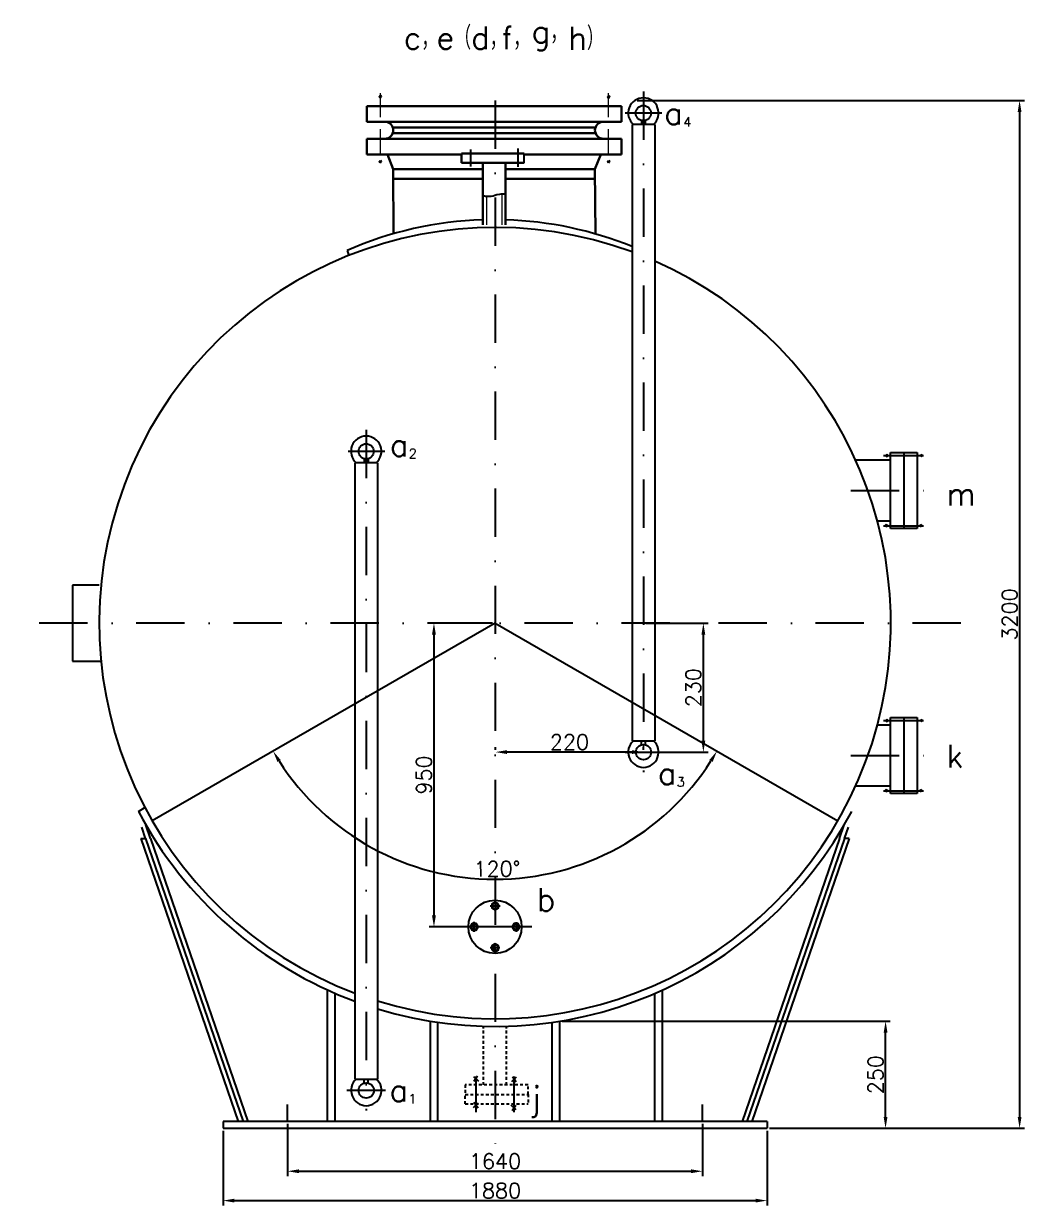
# Model space of a CAD drawing. Header units: millimetres. Extents: x 1189 to 3591, y 347 to 2928.
# Drawn here: x 1189.4 to 1452.4, y 2130.8 to 2441.4 of the extents above; entities that cross this region are included whole.
import ezdxf

# ---------------------------------------------------------------- set-up
doc = ezdxf.new("R2010")
doc.units = ezdxf.units.MM
for name, pattern in [('ACAD_ISO04W100', [30, 24, -3, 0, -3]), ('BORDER2', [22.225, 6.35, -3.175, 6.35, -3.175, 0, -3.175]), ('DASHDOT', [25.4, 12.7, -6.35, 0, -6.35]), ('JIS_02_0.7', [1.35, 0.75, -0.6])]:
    doc.linetypes.add(name, pattern=pattern)
for name, color, linetype, lineweight in [('小点划线', 7, 'BORDER2', 15), ('粗直线', 7, 'Continuous', 30), ('细直线', 7, 'Continuous', 15)]:
    doc.layers.add(name, color=color, linetype=linetype, lineweight=lineweight)
doc.styles.get("Standard").update_dxf_attribs({"font": 'txt', "bigfont": 'gbcbig.shx'})
doc.dimstyles.new('ISO-25', dxfattribs={"dimtxt": 2.5, "dimasz": 2.5, "dimexe": 1.25, "dimexo": 0.625, "dimtad": 1, "dimtxsty": 'Standard', "dimcen": 2.5, "dimadec": 0, "dimazin": 0, "dimtfac": 1, "dimtmove": 0, "dimatfit": 3, "dimfxl": 0, "dimarcsym": 0})

# ---------------------------------------------------------------- blocks, each defined once
blk = doc.blocks.new('*D90')
at = {"color": 0, "lineweight": -2}
for p, q in [((1312.62, 2283.85), (1295.94, 2283.85)), ((1297.19, 2280.85), (1297.19, 2207.01)), ((1312.65, 2204.01), (1295.94, 2204.01))]:
    blk.add_line(p, q, dxfattribs=at)
at = {"color": 0}
for points in [[(1296.69, 2280.85), (1297.69, 2280.85), (1297.19, 2283.85)], [(1296.69, 2207.01), (1297.69, 2207.01), (1297.19, 2204.01)]]:
    blk.add_solid(points, dxfattribs=at)
at = {"layer": 'Defpoints', "color": 0}
for p in [(1313.24, 2283.85), (1297.19, 2204.01), (1313.27, 2204.01)]:
    blk.add_point(p, dxfattribs=at)
at = {"color": 0, "insert": (1294.56, 2243.93), "char_height": 4, "attachment_point": 5, "rotation": 90}
blk.add_mtext('950', dxfattribs=at)
blk = doc.blocks.new('*D91')
at = {"color": 0, "lineweight": -2}
for p, q in [((1313.35, 2250.56), (1313.35, 2251.2)), ((1349.24, 2249.95), (1316.35, 2249.95)), ((1352.24, 2250.56), (1352.24, 2251.2))]:
    blk.add_line(p, q, dxfattribs=at)
at = {"color": 0}
for points in [[(1316.35, 2250.45), (1316.35, 2249.45), (1313.35, 2249.95)], [(1349.24, 2250.45), (1349.24, 2249.45), (1352.24, 2249.95)]]:
    blk.add_solid(points, dxfattribs=at)
at = {"layer": 'Defpoints', "color": 0}
for p in [(1313.35, 2249.95), (1313.35, 2249.93), (1352.24, 2249.93)]:
    blk.add_point(p, dxfattribs=at)
at = {"color": 0, "insert": (1332.8, 2252.57), "char_height": 4, "attachment_point": 5}
blk.add_mtext('220', dxfattribs=at)
blk = doc.blocks.new('*D92')
at = {"color": 0, "lineweight": -2}
for p, q in [((1352.87, 2283.85), (1369.24, 2283.85)), ((1367.99, 2252.93), (1367.99, 2280.85)), ((1352.89, 2249.93), (1369.24, 2249.93))]:
    blk.add_line(p, q, dxfattribs=at)
at = {"color": 0}
for points in [[(1367.49, 2280.85), (1368.49, 2280.85), (1367.99, 2283.85)], [(1367.49, 2252.93), (1368.49, 2252.93), (1367.99, 2249.93)]]:
    blk.add_solid(points, dxfattribs=at)
at = {"layer": 'Defpoints', "color": 0}
for p in [(1352.24, 2283.85), (1367.99, 2283.85), (1352.26, 2249.93)]:
    blk.add_point(p, dxfattribs=at)
at = {"color": 0, "insert": (1365.36, 2266.89), "char_height": 4, "attachment_point": 5, "rotation": 90}
blk.add_mtext('230', dxfattribs=at)
blk = doc.blocks.new('*D93')
at = {"color": 0, "lineweight": -2}
for p, q in [((1241.76, 2150.42), (1241.76, 2130.79)), ((1384.72, 2150.42), (1384.72, 2130.79)), ((1244.76, 2132.04), (1381.72, 2132.04))]:
    blk.add_line(p, q, dxfattribs=at)
at = {"color": 0}
for points in [[(1244.76, 2132.54), (1244.76, 2131.54), (1241.76, 2132.04)], [(1381.72, 2132.54), (1381.72, 2131.54), (1384.72, 2132.04)]]:
    blk.add_solid(points, dxfattribs=at)
at = {"layer": 'Defpoints', "color": 0}
for p in [(1241.76, 2151.05), (1384.72, 2151.05), (1384.72, 2132.04)]:
    blk.add_point(p, dxfattribs=at)
at = {"color": 0, "insert": (1313.24, 2134.67), "char_height": 4, "attachment_point": 5}
blk.add_mtext('1880', dxfattribs=at)
blk = doc.blocks.new('*D94')
at = {"color": 0, "lineweight": -2}
for p, q in [((1258.74, 2152.22), (1258.74, 2138.51)), ((1367.74, 2152.22), (1367.74, 2138.51)), ((1261.74, 2139.76), (1364.74, 2139.76))]:
    blk.add_line(p, q, dxfattribs=at)
at = {"color": 0}
for points in [[(1261.74, 2140.26), (1261.74, 2139.26), (1258.74, 2139.76)], [(1364.74, 2140.26), (1364.74, 2139.26), (1367.74, 2139.76)]]:
    blk.add_solid(points, dxfattribs=at)
at = {"layer": 'Defpoints', "color": 0}
for p in [(1258.74, 2152.85), (1367.74, 2152.85), (1367.74, 2139.76)]:
    blk.add_point(p, dxfattribs=at)
at = {"color": 0, "insert": (1313.24, 2142.39), "char_height": 4, "attachment_point": 5}
blk.add_mtext('1640', dxfattribs=at)
blk = doc.blocks.new('*D95')
at = {"color": 0, "lineweight": -2}
for p, q in [((1350.58, 2421.21), (1452.35, 2421.21)), ((1451.1, 2418.21), (1451.1, 2154.05)), ((1385.35, 2151.05), (1452.35, 2151.05))]:
    blk.add_line(p, q, dxfattribs=at)
at = {"color": 0}
for points in [[(1450.6, 2418.21), (1451.6, 2418.21), (1451.1, 2421.21)], [(1450.6, 2154.05), (1451.6, 2154.05), (1451.1, 2151.05)]]:
    blk.add_solid(points, dxfattribs=at)
at = {"layer": 'Defpoints', "color": 0}
for p in [(1349.95, 2421.21), (1384.72, 2151.05), (1451.1, 2151.05)]:
    blk.add_point(p, dxfattribs=at)
at = {"color": 0, "insert": (1448.48, 2286.13), "char_height": 4, "attachment_point": 5, "rotation": 90}
blk.add_mtext('3200', dxfattribs=at)
blk = doc.blocks.new('*D126')
at = {"color": 0, "lineweight": -2}
blk.add_arc((1313.24, 2283.85), 67.33, 212.5529, 327.4471, dxfattribs=at)
at = {"color": 0}
for points in [[(1256.06, 2247.36), (1256.91, 2247.88), (1254.93, 2250.18)], [(1369.57, 2247.88), (1370.42, 2247.36), (1371.56, 2250.18)]]:
    blk.add_solid(points, dxfattribs=at)
at = {"layer": 'Defpoints', "color": 0}
for p in [(1313.24, 2283.85), (1313.24, 2283.85), (1223.17, 2231.85), (1403.31, 2231.85), (1290.21, 2220.58)]:
    blk.add_point(p, dxfattribs=at)
at = {"color": 0, "insert": (1313.76, 2219.25), "char_height": 4, "attachment_point": 5, "rotation": 0.4575}
blk.add_mtext('120°', dxfattribs=at)
blk = doc.blocks.new('*D127')
at = {"color": 0, "lineweight": -2}
for p, q in [((1330.87, 2179.22), (1417.13, 2179.22)), ((1415.88, 2154.05), (1415.88, 2176.22)), ((1385.35, 2151.05), (1417.13, 2151.05))]:
    blk.add_line(p, q, dxfattribs=at)
at = {"color": 0}
for points in [[(1415.38, 2176.22), (1416.38, 2176.22), (1415.88, 2179.22)], [(1415.38, 2154.05), (1416.38, 2154.05), (1415.88, 2151.05)]]:
    blk.add_solid(points, dxfattribs=at)
at = {"layer": 'Defpoints', "color": 0}
for p in [(1330.24, 2179.22), (1415.88, 2179.22), (1384.72, 2151.05)]:
    blk.add_point(p, dxfattribs=at)
at = {"color": 0, "insert": (1413.26, 2165.14), "char_height": 4, "attachment_point": 5, "rotation": 90}
blk.add_mtext('250', dxfattribs=at)

msp = doc.modelspace()

# ---------------------------------------------------------------- linework, layer by layer
at = {"linetype": 'DASHDOT'}
for p, q in [((1352.219, 2423.58), (1352.247, 2244.705)), ((1313.242, 2421.194), (1313.242, 2144.838)), ((1279.362, 2334.647), (1279.389, 2155.772)), ((1406.774, 2318.681), (1429.895, 2318.681)), ((1435.676, 2283.849), (1189.361, 2283.849)), ((1406.774, 2249.018), (1429.895, 2249.018))]:
    msp.add_line(p, q, dxfattribs=at)
for p, q in [((1282.683, 2422.459), (1283.347, 2421.947)), ((1283.471, 2422.459), (1282.711, 2422.025)), ((1342.683, 2422.396), (1343.347, 2421.884)), ((1343.471, 2422.396), (1342.711, 2421.962)), ((1357.036, 2417.932), (1347.404, 2417.932)), ((1355.242, 2414.932), (1349.242, 2414.932)), ((1349.242, 2414.932), (1349.242, 2252.932)), ((1351.72, 2415.932), (1351.72, 2414.932)), ((1352.742, 2415.932), (1352.742, 2414.932)), ((1355.242, 2414.932), (1355.242, 2252.932)), ((1306.816, 2408.308), (1306.816, 2403.848)), ((1319.213, 2408.608), (1319.213, 2403.805)), ((1282.683, 2405.382), (1283.347, 2404.87)), ((1283.471, 2405.382), (1282.711, 2404.948)), ((1320.912, 2404.815), (1320.912, 2407.315)), ((1342.683, 2405.385), (1343.347, 2404.874)), ((1343.471, 2405.385), (1342.711, 2404.951)), ((1274.36, 2381.819), (1274.818, 2380.491)), ((1284.307, 2328.999), (1274.672, 2328.999)), ((1278.868, 2326.999), (1278.868, 2325.999)), ((1279.889, 2326.999), (1279.889, 2325.999)), ((1415.361, 2327.906), (1425.874, 2327.906)), ((1416.467, 2328.184), (1415.897, 2327.613)), ((1415.962, 2328.225), (1416.362, 2327.532)), ((1417.203, 2318.681), (1417.203, 2328.681)), ((1417.203, 2328.681), (1420.703, 2328.681)), ((1420.703, 2328.681), (1420.703, 2308.681)), ((1420.703, 2328.681), (1424.203, 2328.681)), ((1424.203, 2328.681), (1424.203, 2308.681)), ((1424.938, 2328.184), (1425.508, 2327.613)), ((1425.444, 2328.225), (1425.044, 2327.532)), ((1282.389, 2325.999), (1276.389, 2325.999)), ((1276.389, 2325.999), (1276.389, 2163.999)), ((1282.389, 2325.999), (1282.389, 2163.999)), ((1417.203, 2326.681), (1408.012, 2326.681)), ((1417.203, 2308.681), (1417.203, 2318.681)), ((1417.203, 2310.681), (1413.721, 2310.681)), ((1415.361, 2309.456), (1425.874, 2309.456)), ((1416.467, 2309.178), (1415.897, 2309.749)), ((1415.962, 2309.137), (1416.362, 2309.831)), ((1420.703, 2308.681), (1417.203, 2308.681)), ((1424.203, 2308.681), (1420.703, 2308.681)), ((1424.938, 2309.178), (1425.508, 2309.749)), ((1425.444, 2309.137), (1425.044, 2309.831)), ((1209.242, 2293.849), (1202.242, 2293.849)), ((1202.242, 2293.849), (1202.242, 2273.849)), ((1313.242, 2283.849), (1223.175, 2231.849)), ((1313.242, 2283.849), (1403.308, 2231.849)), ((1202.242, 2273.849), (1209.723, 2273.849)), ((1416.467, 2258.521), (1415.897, 2257.95)), ((1415.962, 2258.562), (1416.362, 2257.868)), ((1417.203, 2249.018), (1417.203, 2259.018)), ((1417.203, 2259.018), (1420.703, 2259.018)), ((1420.703, 2259.018), (1420.703, 2239.018)), ((1420.703, 2259.018), (1424.203, 2259.018)), ((1424.203, 2259.018), (1424.203, 2239.018)), ((1424.938, 2258.521), (1425.508, 2257.95)), ((1425.444, 2258.562), (1425.044, 2257.868)), ((1417.203, 2257.018), (1413.721, 2257.018)), ((1415.361, 2258.243), (1425.874, 2258.243)), ((1349.242, 2252.932), (1355.242, 2252.932)), ((1351.742, 2251.932), (1351.742, 2252.932)), ((1352.763, 2251.932), (1352.763, 2252.932)), ((1347.447, 2249.932), (1357.079, 2249.932)), ((1417.203, 2239.018), (1417.203, 2249.018)), ((1417.203, 2241.018), (1408.012, 2241.018)), ((1415.361, 2239.792), (1425.874, 2239.792)), ((1416.467, 2239.515), (1415.897, 2240.085)), ((1415.962, 2239.474), (1416.362, 2240.167)), ((1424.938, 2239.515), (1425.508, 2240.085)), ((1425.444, 2239.474), (1425.044, 2240.167)), ((1420.703, 2239.018), (1417.203, 2239.018)), ((1424.203, 2239.018), (1420.703, 2239.018)), ((1219.509, 2234.35), (1221.242, 2235.351)), ((1222.689, 2227.232), (1221.443, 2230.849)), ((1403.794, 2227.232), (1405.04, 2230.849)), ((1221.419, 2227.232), (1220.384, 2230.238)), ((1405.064, 2227.232), (1406.099, 2230.238)), ((1220.15, 2227.232), (1245.762, 2152.849)), ((1220.15, 2227.232), (1221.419, 2227.232)), ((1221.419, 2227.232), (1247.031, 2152.849)), ((1222.689, 2227.232), (1248.3, 2152.849)), ((1403.794, 2227.232), (1378.183, 2152.849)), ((1405.064, 2227.232), (1379.452, 2152.849)), ((1406.333, 2227.232), (1380.721, 2152.849)), ((1406.333, 2227.232), (1405.064, 2227.232)), ((1311.996, 2209.489), (1314.599, 2209.489)), ((1322.89, 2204.005), (1303.654, 2204.005)), ((1307.788, 2202.729), (1307.788, 2205.332)), ((1318.756, 2205.281), (1318.756, 2202.678)), ((1313.22, 2197.407), (1313.22, 2199.751)), ((1314.548, 2198.521), (1311.945, 2198.521)), ((1269.242, 2152.849), (1269.242, 2187.413)), ((1357.242, 2152.849), (1357.242, 2187.413)), ((1271.242, 2152.849), (1271.242, 2186.525)), ((1355.242, 2152.849), (1355.242, 2186.525)), ((1296.242, 2152.849), (1296.242, 2179.222)), ((1298.242, 2152.849), (1298.242, 2178.916)), ((1328.242, 2152.849), (1328.242, 2178.916)), ((1330.242, 2152.849), (1330.242, 2179.222)), ((1276.389, 2163.999), (1282.389, 2163.999)), ((1278.889, 2162.998), (1278.889, 2163.999)), ((1279.91, 2162.999), (1279.91, 2163.999)), ((1284.446, 2160.999), (1274.312, 2160.999)), ((1258.742, 2152.849), (1258.742, 2157.273)), ((1367.742, 2152.849), (1367.742, 2157.273)), ((1384.721, 2152.849), (1241.762, 2152.849)), ((1241.762, 2152.849), (1241.762, 2151.049)), ((1384.721, 2152.849), (1384.721, 2151.049)), ((1241.762, 2151.049), (1384.721, 2151.049))]:
    msp.add_line(p, q)
at = {"linetype": 'JIS_02_0.7'}
for p, q in [((1310.242, 2162.47), (1310.242, 2177.892)), ((1316.242, 2162.47), (1316.242, 2177.892)), ((1321.923, 2162.47), (1305.423, 2162.47)), ((1305.423, 2162.47), (1305.423, 2159.97)), ((1321.923, 2159.97), (1321.923, 2162.47)), ((1305.423, 2159.97), (1321.923, 2159.97)), ((1305.423, 2157.47), (1305.423, 2159.97)), ((1321.923, 2159.97), (1321.923, 2157.47)), ((1305.423, 2157.47), (1321.923, 2157.47))]:
    msp.add_line(p, q, dxfattribs=at)
at = {"linetype": 'ACAD_ISO04W100'}
for p, q in [((1307.614, 2164.663), (1308.872, 2163.405)), ((1308.614, 2164.793), (1307.668, 2163.36)), ((1308.243, 2155.301), (1308.243, 2164.638)), ((1318.79, 2164.528), (1317.533, 2163.27)), ((1317.791, 2164.658), (1318.736, 2163.226)), ((1318.24, 2155.301), (1318.24, 2164.638)), ((1307.614, 2156.501), (1308.872, 2157.759)), ((1308.814, 2156.371), (1307.668, 2157.803)), ((1318.781, 2155.869), (1317.524, 2157.126)), ((1317.782, 2155.739), (1318.727, 2157.171))]:
    msp.add_line(p, q, dxfattribs=at)
for points in [[(1314.173, 2210.009), (1313.272, 2210.529), (1312.371, 2210.009), (1312.371, 2208.969), (1313.272, 2208.449), (1314.173, 2208.969)], [(1307.268, 2204.906), (1306.748, 2204.005), (1307.268, 2203.104), (1308.308, 2203.104), (1308.829, 2204.005), (1308.308, 2204.906)], [(1319.276, 2203.104), (1319.796, 2204.005), (1319.276, 2204.906), (1318.236, 2204.906), (1317.716, 2204.005), (1318.236, 2203.104)], [(1312.371, 2198.001), (1313.272, 2197.481), (1314.173, 2198.001), (1314.173, 2199.041), (1313.272, 2199.562), (1312.371, 2199.041)]]:
    msp.add_lwpolyline(points, close=True)
for centre, radius in [((1352.22, 2417.932), 2), ((1279.368, 2328.999), 2), ((1352.263, 2249.932), 2), ((1313.242, 2204.005), 7), ((1313.272, 2209.489), 0.723), ((1307.788, 2204.005), 0.723), ((1318.756, 2204.005), 0.723), ((1313.272, 2198.521), 0.723), ((1279.41, 2160.999), 2)]:
    msp.add_circle(centre, radius)
for centre, radius, start, end in [((1352.242, 2417.932), 4, 311.40962, 228.59038), ((1313.015, 2293.508), 96.4, 91.78332, 113.63926), ((1313.015, 2293.508), 96.4, 67.92638, 88.21662), ((1313.242, 2283.849), 104, 69.74775, 249.24632), ((1313.242, 2283.849), 104, 252.74297, 66.18116), ((1279.389, 2328.999), 4, 311.40962, 228.59038), ((1352.242, 2249.932), 4, 131.40962, 48.59038), ((1313.242, 2283.849), 106, 207.8379, 249.65543), ((1313.242, 2283.849), 106, 253.07849, 332.1621), ((1279.41, 2160.999), 4, 131.40962, 48.59038)]:
    msp.add_arc(centre, radius, start, end)
msp.add_open_spline([(1316.015, 2396.671), (1315.458, 2396.648), (1313.605, 2396.518), (1312.573, 2395.936), (1311.288, 2395.938), (1310.339, 2396.077), (1310.015, 2396.13)], degree=3, knots=[2.6247025, 2.6247025, 2.6247025, 2.6247025, 3.6074703, 5.8377553, 7.190133, 7.8305131, 7.8305131, 7.8305131, 7.8305131])
at = {"layer": '小点划线'}
for p, q in [((1283.015, 2423.202), (1283.015, 2404.255)), ((1343.015, 2423.202), (1343.015, 2404.255))]:
    msp.add_line(p, q, dxfattribs=at)
at = {"layer": '粗直线'}
for p, q in [((1279.515, 2419.76), (1279.515, 2415.66)), ((1315.638, 2419.76), (1279.515, 2419.76)), ((1346.515, 2419.76), (1315.638, 2419.76)), ((1346.515, 2415.66), (1346.515, 2419.76)), ((1316.015, 2415.66), (1279.515, 2415.66)), ((1316.015, 2414.16), (1286.386, 2414.16)), ((1316.015, 2415.66), (1346.515, 2415.66)), ((1339.643, 2414.16), (1316.015, 2414.16)), ((1279.515, 2411.16), (1279.515, 2407.06)), ((1316.015, 2411.16), (1279.515, 2411.16)), ((1316.015, 2412.66), (1286.386, 2412.66)), ((1339.643, 2412.66), (1316.015, 2412.66)), ((1316.015, 2411.16), (1346.515, 2411.16)), ((1346.515, 2407.06), (1346.515, 2411.16)), ((1304.412, 2407.06), (1279.515, 2407.06)), ((1284.991, 2407.06), (1286.515, 2403.16)), ((1320.912, 2407.315), (1304.412, 2407.315)), ((1304.412, 2407.315), (1304.412, 2405.315)), ((1304.412, 2407.315), (1304.412, 2404.815)), ((1304.412, 2404.815), (1320.912, 2404.815)), ((1310.015, 2404.815), (1310.015, 2388.508)), ((1316.015, 2404.815), (1316.015, 2388.508)), ((1346.515, 2407.06), (1320.912, 2407.06)), ((1341.038, 2407.06), (1339.515, 2403.16)), ((1286.515, 2403.16), (1310.015, 2403.16)), ((1286.588, 2386.215), (1286.515, 2403.16)), ((1316.015, 2403.16), (1339.515, 2403.16)), ((1339.637, 2386.159), (1339.515, 2403.16)), ((1286.515, 2400.66), (1310.015, 2400.66)), ((1316.015, 2400.66), (1339.515, 2400.66))]:
    msp.add_line(p, q, dxfattribs=at)
for centre, start, end in [((1284.265, 2413.41), 270, 90), ((1341.765, 2413.41), 90, 270)]:
    msp.add_arc(centre, 2.25, start, end, dxfattribs=at)
at = {"layer": '细直线'}
for p, q in [((1311.015, 2395.991), (1311.015, 2388.508)), ((1315.015, 2396.609), (1315.015, 2388.508))]:
    msp.add_line(p, q, dxfattribs=at)

# ---------------------------------------------------------------- texts
at = {"color": 3, "attachment_point": 1}
for s, insert, char_height, width in [('c，', (1289.262, 2440.698), 6, 11.49681), ('e', (1297.862, 2440.698), 6, 11.49681), ('（d，', (1302.637, 2440.698), 6, 79.38947), ('f，', (1314.941, 2440.698), 6, 78.46667), ('g，', (1322.882, 2442.373), 6, 71.96667), ('h）', (1332.52, 2440.569), 6, 47.85724), ('a', (1357.729, 2420.9), 6, 11.49681), ('4', (1362.703, 2416.889), 2.5, 2.51493), ('a', (1285.589, 2333.68), 6, 11.49681), ('2', (1290.563, 2329.668), 2.5, 2.51493), ('m', (1431.897, 2320.803), 6, 11.49681), ('k', (1431.908, 2251.873), 6, 11.49681), ('a', (1356.022, 2247.385), 6, 11.49681), ('3', (1360.996, 2243.374), 2.5, 2.51493), ('b', (1324.215, 2214.166), 6, 11.49681), ('j', (1322.661, 2161.998), 6, 11.49681), ('a', (1285.497, 2164.057), 6, 11.49681), ('1', (1290.471, 2160.046), 2.5, 2.51493)]:
    msp.add_mtext(s, dxfattribs=dict(at, insert=insert, char_height=char_height, width=width))

# ---------------------------------------------------------------- dimensions: what is measured, and where the dimension line sits
for base, p1, p2, text, picture, middle in [((1451.103, 2151.049), (1349.955, 2421.214), (1384.721, 2151.049), '3200', '*D95', (1448.478, 2286.132)), ((1297.187, 2204.005), (1313.242, 2283.849), (1313.272, 2204.005), '950', '*D90', (1294.562, 2243.927)), ((1367.988, 2283.849), (1352.263, 2249.932), (1352.241, 2283.849), '230', '*D92', (1365.363, 2266.891)), ((1415.881, 2179.222), (1384.721, 2151.049), (1330.242, 2179.222), '250', '*D127', (1413.256, 2165.136))]:
    dim = msp.add_linear_dim(base=base, p1=p1, p2=p2, angle=90, text=text, dimstyle='ISO-25', override={"dimtxt": 4, "dimasz": 3})
    dim.commit()
    dim.dimension.update_dxf_attribs({"geometry": picture, "text_midpoint": middle})
dim = msp.add_angular_dim_2l(base=(1290.212, 2220.576), line1=((1313.242, 2283.849), (1403.308, 2231.849)), line2=((1313.242, 2283.849), (1223.175, 2231.849)), dimstyle='ISO-25', override={"dimtxt": 4, "dimasz": 3})
dim.commit()
dim.dimension.update_dxf_attribs({"geometry": '*D126', "text_midpoint": (1313.779, 2216.517), "dimtype": 162})
for base, p1, p2, text, picture, middle in [((1313.354, 2249.945), (1352.242, 2249.932), (1313.354, 2249.932), '220', '*D91', (1332.798, 2252.57)), ((1367.742, 2139.762), (1258.742, 2152.849), (1367.742, 2152.849), '1640', '*D94', (1313.242, 2142.387)), ((1384.721, 2132.042), (1241.762, 2151.049), (1384.721, 2151.049), '1880', '*D93', (1313.242, 2134.667))]:
    dim = msp.add_linear_dim(base=base, p1=p1, p2=p2, text=text, dimstyle='ISO-25', override={"dimtxt": 4, "dimasz": 3})
    dim.commit()
    dim.dimension.update_dxf_attribs({"geometry": picture, "text_midpoint": middle})

doc.saveas('drawing.dxf')
